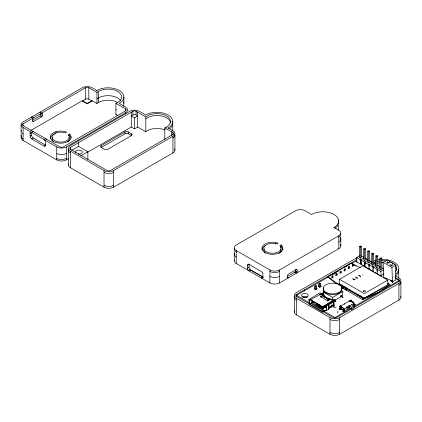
<?xml version="1.0" encoding="UTF-8"?>
<svg xmlns="http://www.w3.org/2000/svg" width="422" height="422" viewBox="0 0 422 422"><rect width="100%" height="100%" fill="white"/><g stroke="black" fill="none" stroke-linecap="round" stroke-linejoin="round"><path stroke-width="0.63" d="M21.1 124.717L21.1 131.274M68.38 150.163L68.38 164.97M137.677 112.226L137.677 127.033L145.827 131.738A13.599 7.849 0 0 1 164.617 129.818M171.337 135.357L171.337 131.659M174.93 150.163L174.93 135.357M234.252 260.733L234.252 251.712M294.35 297.283L294.35 312.085M363.49 297.795L339.061 283.674L339.452 279.29L362.851 265.781L387.691 280.124L388.076 284.518L364.344 298.148L363.49 297.795L362.693 298.259L346.662 289.007L345.861 287.561L345.064 289.524L345.064 288.078L343.461 287.155L342.659 285.71L341.857 287.672L362.693 299.699L378.798 292.251L389.939 284.639L388.335 283.452L387.533 283.858M400.9 297.283L400.9 282.476M344.067 309.511L344.072 308.951M319.227 294.561L321.395 293.812L323.21 294.625L319.976 292.773L309.02 299.557L309.3 304.373L322.334 312.132L325.494 310.297L322.566 311.557L322.593 307.29L332.541 300.248L330.653 298.913L329.213 299.662L321.902 295.442L329.213 299.662M324.207 295.653L324.238 296.576L323.247 296.207L324.207 295.653L324.238 296.576M383.978 273.551L380.982 276.025L360.995 264.188L356.732 262.115L356.764 257.452L359.982 255.658M359.591 246.469L359.396 257.541L360.515 258.19L361.638 257.541L361.438 246.495L360.536 245.979L359.591 246.469L360.493 247.06L360.515 258.19M363.664 248.816L363.463 259.894L364.587 260.543L365.71 259.894L365.51 248.848L364.608 248.331L363.664 248.816L364.566 249.407L364.587 260.543M367.736 251.169L367.536 262.247L368.659 262.89L369.777 262.247L369.577 251.195L368.68 250.684L367.736 251.169L368.633 251.76L368.659 262.89M371.808 253.522L371.608 264.594L372.726 265.243L373.85 264.594L373.649 253.548L372.747 253.031L371.808 253.522L372.705 254.107L372.726 265.243M375.875 255.869L375.675 266.947L376.799 267.59L377.922 266.947L377.722 255.896L376.82 255.384L375.875 255.869L376.777 256.46L376.799 267.59M379.948 258.222L379.747 269.294L380.871 269.943L381.989 269.294L381.789 258.248L380.892 257.731L379.948 258.222L380.85 258.807L380.871 269.943M328.833 305.296L328.585 309.337L326.644 310.455L326.211 306.847L322.593 307.29L310.096 299.868L309.4 300.279L309.627 304.072L322.566 311.557M332.014 278.103L332.061 276.146L331.856 278.008M336.086 275.751L336.134 273.799L335.928 275.661M340.158 273.403L340.206 271.446L339.995 273.308M344.225 271.051L344.273 269.099L344.067 270.961M348.298 268.703L348.345 266.746L348.139 268.608M352.37 266.351L352.417 264.399L352.206 266.261M322.334 312.132L323.173 311.404L323.257 308.529L322.508 306.578L310.344 299.451L309.02 299.557L310.629 299.172M395.941 265.085L395.461 280.451L392.518 281.421L392.497 282.798L391.938 267.395L383.155 262.326L387.164 260.015L395.941 265.085L391.938 267.395M392.571 281.115L392.091 281.353L392.951 281.3L392.523 281.553M328.843 305.897L328.896 308.303L332.125 304.805L331.819 307.116L328.896 308.303L329.033 305.607L328.247 305.765L328.585 309.337M361.475 263.038L360.995 264.188L360.995 260.174L364.107 261.967L364.824 266.678L365.067 261.967L367.857 260.353M364.824 266.678L365.067 261.967L364.107 261.967M314.617 289.038L314.807 286.079L315.725 285.488L316.669 286.079L316.764 289.27M318.689 286.686L318.874 283.726L319.792 283.136L320.741 283.726L320.836 286.918M353.963 306.129L351.922 307.295L349.041 305.66L346.631 307.052L347.111 307.327L347.032 308.303L349.527 306.958L349.527 307.981L351.937 309.337L353.963 308.16L353.963 306.129L351.616 304.731M387.391 263.133L387.544 261.835L386.552 263.038L389.437 262.531L388.567 263.238M315.318 289.223L315.049 288.986L315.366 289.423M319.317 286.712L319.396 286.986L319.164 286.622M340.802 306.852L340.485 308.714L339.473 309.569L340.686 309.02L340.802 306.852L343.434 308.208L344.22 311.061L343.012 311.615L344.099 310.629L343.687 309.938L340.839 308.26L339.905 308.208L338.898 309.226L340.048 308.651L339.905 308.208M340.839 308.26L340.485 308.714L344.22 311.061L343.17 309.695L343.434 308.208M341.282 290.621L342.859 291.523L342.39 296.007L333.623 301.071M354.475 304.626L354.338 305.227L355.488 304.399L354.475 304.626L353.9 304.288L353.726 302.205L349.928 300.828M392.502 281.115L391.869 281.216L390.397 280.197L383.635 277.217L383.155 262.326M332.125 304.805L331.544 306.319L328.896 308.303M332.024 301.229L332.541 300.248M356.732 262.115L357.181 261.308M369.377 268.17L368.897 269.025L368.897 264.457L371.972 262.679M373.449 270.518L372.969 271.378L372.969 266.804L376.044 265.032M377.521 272.87L377.041 273.725L377.041 269.157L365.067 262.521M344.299 304.056L344.969 304.056M339.715 307.052L340.195 306.773L340.87 307.274L339.715 307.052L340.037 306.029L340.517 305.75L341.287 306.567L340.517 305.75M390.397 280.197C390.925 280.751 391.057 280.366 390.74 280.345M391.104 280.234L390.804 280.43M321.495 297.025L320.15 296.012L321.706 296.724L320.952 297.294L321.706 296.724L325.805 300.005M327.91 300.728L328.121 300.427L326.449 299.989L327.91 300.728L327.366 301.002L328.121 300.427M329.086 299.636L329.724 298.839L327.461 298.459L328.759 299.393L328.759 299.947M391.136 280.736L391.31 280.524C391.247 281.39 391.479 280.155 391.041 280.714M392.507 281.194L391.917 281.126L392.249 281.179M313.773 301.814L311.937 303.381L320.936 308.535L322.756 308.208M312.771 302.41L316.194 305.011L317.539 303.587M312.713 301.266L311.752 302.12L313.425 301.477M349.041 305.66L349.041 306.678L347.032 308.303L346.631 307.052M320.113 305.375L318.241 306.884L317.624 305.771L316.194 305.011L317.798 304.162M350.213 307.728L344.537 311.009L344.104 309.236L347.111 307.327M322.382 307.39L320.936 308.535L319.913 307.158L318.241 306.884L320.33 305.412M318.594 305.059L317.624 305.771L319.238 305.006M323.257 308.529L333.96 300.833L330.653 298.913M318.652 305.048L317.624 305.771L319.238 304.948M313.604 301.545L312.533 302.273L313.604 301.598M319.781 305.111L318.705 305.839L319.781 305.164M319.781 306.224L318.705 306.947L319.781 306.277M322.334 306.889L321.358 307.543L322.851 307.01M320.33 305.496L318.241 306.884L320.003 306.129M319.164 304.758L317.624 305.771L319.348 304.858M320.229 305.575L318.241 306.884L320.588 305.786M339.452 283.858L338.65 284.381L327.752 276.79L351.151 263.281L360.293 267.659M341.055 284.787L340.253 285.304L341.055 284.839M344.262 286.638L343.461 287.155L344.262 286.691M347.464 288.484L346.662 289.007L347.464 288.542M349.068 289.413L348.266 289.93L349.068 289.466M350.671 290.336L349.87 290.853L350.671 290.394M352.275 291.264L351.473 291.781L352.275 291.317M353.879 292.188L353.077 292.704L353.879 292.246M355.477 293.111L354.675 293.633L355.477 293.169M357.081 294.039L356.279 294.556L357.081 294.092M358.684 294.962L357.882 295.479L358.684 295.02M360.288 295.891L359.486 296.408L360.288 295.943M361.891 296.814L361.09 297.331L361.891 296.872M389.939 284.639L364.444 298.132L362.693 299.699L362.693 298.259L363.49 297.737M344.658 267.342L351.151 263.281L356.078 266.182M309.3 304.373L312.238 302.595L309.627 304.072M360.493 247.06L361.438 246.495M364.566 249.407L365.51 248.848M368.633 251.76L369.577 251.195M372.705 254.107L373.649 253.548M376.777 256.46L377.722 255.896M380.85 258.807L381.789 258.248M320.351 305.649L318.241 306.884L320.351 305.739M322.561 307.596L320.936 308.535L322.561 307.664M23.094 125.709L23.094 123.794L85.592 87.707A2.268 1.308 0 0 1 88.799 87.707L96.949 92.413A13.599 7.849 0 0 1 117.648 91.41A13.599 7.849 0 0 1 115.908 103.358L115.908 114.462L118.091 115.723M32.441 120.249L39.921 115.929A1.134 0.654 -60 0 0 40.723 114.541L40.723 113.307M32.441 120.866L33.507 121.483L41.52 116.857A1.134 0.654 -60 0 0 42.321 115.47L42.321 113.618A1.134 0.654 -60 0 0 41.52 113.154M30.827 130.43L82.39 100.663L87.196 103.437L92.007 100.663L96.949 103.517A13.599 7.849 0 0 1 117.96 102.699M82.39 100.663L82.39 101.048L85.592 99.196A2.268 1.308 0 0 1 88.799 99.196L92.007 101.048L92.007 100.663M45.84 145.237A2.268 1.308 60 0 1 45.55 145.099L43.946 146.028L31.703 138.954A2.268 1.308 60 0 1 30.099 136.179L30.099 133.405L33.306 131.553A2.268 1.308 60 0 0 32.172 131.442M30.099 136.179L31.703 135.256L31.703 132.482A2.268 1.308 60 0 1 31.708 132.318M82.39 101.048L87.196 103.823L92.007 101.048M31.703 138.954L33.306 138.031L45.55 145.099L45.55 142.325A2.268 1.308 60 0 0 43.946 139.55L45.55 138.627A2.268 1.308 60 0 1 46.684 139.819M69.646 133.985L68.295 134.766A8.635 4.985 0 0 1 61.95 142.056A8.635 4.985 0 0 1 52.228 136.132A8.635 4.985 0 0 1 65.178 132.861L66.512 132.091L65.879 131.87A10.476 6.05 0 0 0 50.35 136.137A10.476 6.05 0 0 0 62.678 143.063A10.476 6.05 0 0 0 69.646 133.985L69.646 135.837A10.476 6.05 0 0 1 71.086 138.226M23.094 127.491L56.748 146.925A6.799 3.925 0 0 0 66.365 146.925L125.661 112.69A6.799 3.925 0 0 0 125.661 107.141L119.252 103.437A15.867 9.157 0 0 0 119.252 90.482A15.867 9.157 0 0 0 96.812 90.482L92.007 87.707A6.799 3.925 0 0 0 82.39 87.707L23.094 121.942A6.799 3.925 0 0 0 23.094 127.491L23.094 140.447L56.748 159.88A6.799 3.925 0 0 0 66.365 159.88L68.644 158.561M70.368 149.852L70.368 147.389L132.872 111.302A2.268 1.308 0 0 1 136.079 111.302L145.827 116.931A13.599 7.849 0 0 1 166.526 115.929A13.599 7.849 0 0 1 164.791 127.877L164.791 139.445M71.46 150.459L78.561 146.36L87.86 151.73L87.86 159.563M132.872 115.006L131.268 115.929L134.476 117.78L137.677 115.929L136.079 115.006A2.268 1.308 0 0 0 132.872 115.006L132.872 111.302M80.787 155.813L87.86 151.73M87.628 152.226L131.268 127.033L134.476 128.884L137.677 127.033M101.291 145.627L125.017 131.928A2.268 1.308 0 0 1 128.225 131.928L131.427 133.779A2.268 1.308 0 0 1 131.427 135.631L107.7 149.33A2.268 1.308 0 0 1 104.492 149.33L101.291 147.478A2.268 1.308 0 0 1 101.291 145.627L101.291 147.478A2.268 1.308 0 0 0 101.022 147.663M101.291 147.478L125.017 133.779A2.268 1.308 0 0 1 128.225 133.779L131.427 135.631L131.427 133.779M70.368 151.087L104.023 170.52A6.799 3.925 0 0 0 113.639 170.52L172.936 136.285A6.799 3.925 0 0 0 172.936 130.73L168.13 127.956A15.867 9.157 0 0 0 168.13 115A15.867 9.157 0 0 0 145.69 115L139.281 111.302A6.799 3.925 0 0 0 129.665 111.302L70.368 145.537A6.799 3.925 0 0 0 70.368 151.087L70.368 167.745L104.023 187.173A6.799 3.925 0 0 0 113.639 187.173L172.936 152.938A6.799 3.925 0 0 0 174.608 148.971M277.887 243.109L276.537 243.884A8.635 4.985 0 0 0 263.908 247.55A8.635 4.985 0 0 0 274.168 253.163A8.635 4.985 0 0 0 279.828 245.688L281.163 244.918L281.553 245.282A10.476 6.05 0 0 1 274.163 254.244A10.476 6.05 0 0 1 262.167 247.134A10.476 6.05 0 0 1 277.887 243.109L277.887 243.568M263.18 277.164A2.268 1.308 60 0 1 262.89 277.027L250.642 269.959L249.038 270.882A2.268 1.308 60 0 1 247.44 268.107L247.44 265.332L249.038 264.409A2.268 1.308 60 0 1 249.101 263.935M280.277 247.281L281.163 246.77L281.163 244.918M247.44 268.107L249.038 267.184L249.038 264.409L261.287 271.478A2.268 1.308 60 0 1 262.89 274.253L262.89 277.027L261.287 277.956A2.268 1.308 60 0 0 262.89 277.027M236.241 250.557L269.895 269.985A6.799 3.925 0 0 0 279.512 269.985L338.808 235.75A6.799 3.925 0 0 0 338.808 230.201L334.002 227.421A15.867 9.157 0 0 0 334.002 214.471A15.867 9.157 0 0 0 311.563 214.471L305.153 210.768A6.799 3.925 0 0 0 295.537 210.768L236.241 245.003A6.799 3.925 0 0 0 236.241 250.557L236.241 263.507L269.895 282.94A6.799 3.925 0 0 0 279.512 282.94L338.808 248.706A6.799 3.925 0 0 0 340.243 244.37M287.261 276.616L295.943 271.604M309.685 304.062L296.339 296.355L296.339 294.503L356.69 259.662M296.582 297.13L296.582 295.353L328.327 277.022M351.573 263.602L356.674 260.659M332.42 275.023L336.044 272.928M356.764 257.452L360.035 259.614L360.995 259.614L363.785 258.006M319.438 286.253L319.037 286.2L319.454 286.311M323.479 293.343L323.062 291.892L324.202 291.238M323.526 295.875L323.463 292.129L324.576 291.502M339.452 283.916L338.65 284.381L341.857 286.227L342.659 285.768M377.521 271.346L377.041 269.157L380.116 267.379M345.064 288.078L345.861 287.614M328.759 299.393L329.724 298.839M333.554 299.958L334.678 299.309L335.875 301.751L333.554 300.517L333.554 299.958L335.875 301.751L334.678 299.309M340.786 296.339L341.91 295.69L340.786 295.785L340.786 296.339L343.118 297.563L340.786 295.785M340.517 306.124L349.527 300.923L350.007 300.274L350.329 300.923L349.849 301.202M387.691 280.124L364.291 293.633L339.452 279.29M391.663 281.115L392.143 280.836M349.527 305.939L353.868 303.429L350.619 301.181L350.007 300.274M353.056 306.092L354.19 305.433L353.868 303.429M350.877 308.371L334.999 317.534L323.7 311.009M353.71 306.736L399.064 280.546L399.064 281.732M352.001 308.635L336.408 317.639A2.268 1.308 0 0 1 333.201 317.639L322.677 311.563M353.705 307.649L398.906 281.553A2.268 1.308 0 0 0 398.906 279.702L395.092 277.497M356.59 257.963A6.799 3.925 0 0 0 355.635 258.422L296.339 292.657A6.799 3.925 0 0 0 296.339 298.206L329.993 317.639A6.799 3.925 0 0 0 339.61 317.639L398.906 283.405A6.799 3.925 0 0 0 398.906 277.85L395.171 275.693M294.667 310.893A6.799 3.925 0 0 0 296.339 314.859L329.993 334.293A6.799 3.925 0 0 0 339.61 334.293L398.906 300.058A6.799 3.925 0 0 0 400.758 296.476M323.062 291.892L332.642 297.394L342.859 291.523M302.474 297.041L302.5 297.025A3.397 1.962 0 0 1 307.522 297.193M377.041 269.157L380.871 271.478L383.545 269.985M322.508 306.578L333.96 300.833L334.055 306.208L332.816 306.894L336.007 307.527M353.641 304.779L354.913 304.077L353.9 304.288M334.045 273.419L327.752 276.79L336.176 283.769M335.184 272.807L336.329 272.19M337.473 271.578L338.618 270.966M309.4 300.279L321.395 293.812L323.437 296.175L324.333 296.16L330.02 299.567L325.684 297.652L322.582 295.49L321.395 293.812M322.091 306.615L321.031 307.179L322.091 306.662M312.887 301.524L311.752 302.12L312.887 301.572M321.696 306.477L319.913 307.158L321.538 306.319M316.194 305.011L317.798 304.225M319.913 307.158L321.538 306.383M323.173 311.404L325.494 310.297M326.67 305.412L322.593 307.29L326.201 307.105M327.836 304.874L333.66 302.194L334.055 306.208M351.083 300.986L353.789 303.196L352.982 302.548L353.726 302.205M378.798 292.251L364.444 298.132L362.693 298.259M318.874 283.726L319.807 284.096L320.741 283.726M314.807 286.079L315.74 286.448L316.669 286.079M342.432 311.272L344.099 310.629L343.323 310.724M390.851 280.461L390.445 280.224M309.02 299.557L310.138 299.409M324.012 293.854L322.429 293.934L323.948 295.004M332.051 302.205L333.66 302.194L333.66 306.193M390.445 280.408L390.909 280.445M339.715 306.588L340.965 306.752L343.766 308.371L344.104 309.236M324.012 294.187L322.429 293.934L323.948 294.451M331.892 305.707L333.074 306.034M352.982 302.548L353.42 302.711M343.17 309.695L343.687 309.938M164.791 127.877L172.936 132.582L172.936 135.051M115.908 103.358L125.661 108.987L125.661 110.902M365.874 258.565L367.91 259.741M369.435 260.622L371.977 262.088M373.507 262.969L375.538 264.146M377.574 265.322L380.122 266.788M381.768 267.743L383.477 268.73M365.79 258.728L367.388 259.651M370.062 261.197L371.666 262.12M395.113 278.267L399.064 280.546M387.533 283.916L388.145 284.349M362.567 274.901L362.851 275.065M358.8 275.244L360.747 276.368M358.879 275.561L360.509 276.5M355.962 277.154L357.671 278.14M355.493 277.18L357.413 278.288M355.509 278.979L355.788 279.137M353.098 278.805L354.601 279.67M352.628 278.831L354.554 279.944M42.321 113.618L39.921 112.231A1.134 0.654 -60 0 1 40.633 112.321M40.723 114.541L42.321 115.47M39.921 115.929L41.52 116.857M296.075 269.368L297.141 269.985L297.141 271.837A1.134 0.654 -60 0 1 296.339 273.224L294.735 272.296A1.134 0.654 -60 0 0 295.537 270.908L295.537 269.674M349.527 300.923L350.297 301.366L349.527 300.548M295.537 270.908L297.141 271.837M349.041 306.678L349.527 306.958M287.261 277.233L288.326 277.85A1.134 0.654 -60 0 1 287.524 277.386L287.524 275.534A1.134 0.654 -60 0 1 288.326 274.147L296.339 269.521A1.134 0.654 -60 0 1 297.141 269.985M340.739 308.814L342.369 309.753M343.45 310.381L344.537 311.009L343.766 308.371M296.582 295.353L309.574 302.854M311.837 304.162L322.572 310.36M249.581 269.363L263.122 277.18M361.612 256.022L363.801 257.351M340.037 306.029L340.965 306.752M327.14 298.792L329.081 300.311M322.582 295.49L323.437 296.175M281.163 246.77L281.553 247.134A10.476 6.05 0 0 1 282.919 249.882M324.333 296.16L325.684 297.652M387.544 261.835L387.939 263.006M332.642 297.394L333.074 300.775M345.861 287.561L346.662 290.447M342.659 285.71L343.461 288.595M372.969 266.804L373.449 268.993M368.897 264.457L369.377 266.646M360.035 259.614L360.995 264.188L360.995 259.614M365.067 261.967L365.225 263.254M326.211 306.847L326.644 310.455M353.372 265.712L353.161 263.882L353.214 265.776M349.3 268.065L349.094 266.235L349.142 268.128M345.228 270.412L345.022 268.582L345.075 270.476M341.155 272.765L340.95 270.935L341.002 272.828M337.088 275.112L336.883 273.282L336.93 275.181M333.016 277.465L332.81 275.635L332.863 277.528M312.375 300.538L312.47 301.704M312.433 300.38L312.491 301.651M380.871 271.478L380.982 276.025M351.922 307.295L351.937 309.337M398.906 279.702L398.906 280.936M398.906 283.405L398.906 300.058M398.748 270.449L398.748 278.219M341.857 286.227L341.857 287.672M340.802 236.906L340.802 245.931M340.195 306.773L340.195 308.498M339.61 317.639L339.61 334.293M338.808 235.75L338.808 248.706M334.002 227.421L334.002 227.975M329.993 317.639L329.993 334.293M319.807 284.096L319.807 287.572M315.74 286.448L315.74 289.925M304.531 289.777L304.531 291.011M296.339 298.206L296.339 314.859M281.791 251.021L281.791 251.486M279.512 269.985L279.512 282.94M275.508 243.615L275.508 244.08M269.895 269.985L269.895 282.94M172.936 136.285L172.936 152.938M172.777 123.329L172.777 131.105M168.13 127.956L168.13 128.42M166.526 127.033L166.526 127.491M145.827 116.931L145.827 131.738M136.079 111.302L136.079 115.006M134.476 117.78L134.476 128.884M131.268 112.226L131.268 127.033M128.225 131.928L128.225 133.779M125.661 112.69L125.661 114.003M125.017 131.928L125.017 133.779M123.894 96.96L123.894 103.517M113.639 170.52L113.639 187.173M104.023 170.52L104.023 187.173M98.416 91.41L98.416 102.514M96.949 92.413L96.949 103.517M96.812 90.482L96.812 90.894M88.799 87.707L88.799 99.196M87.196 103.437L87.196 103.823M85.592 87.707L85.592 99.196M78.561 142.657L78.561 146.36M68.765 135.357L68.765 136.053M66.365 146.925L66.365 159.88M56.748 146.925L56.748 159.88M55.936 131.733L55.936 133.12M21.1 133.742L21.1 136.206M165.245 129.533A13.599 7.849 0 0 1 164.791 129.728M145.827 118.782A13.599 7.849 0 0 1 160.777 115.802A13.599 7.849 0 0 1 170.499 123.002M172.44 121.452A15.867 9.157 0 0 1 169.982 128.52M113.639 172.371A6.799 3.925 0 0 1 104.023 172.371M174.608 134.17A6.799 3.925 0 0 1 172.936 138.136M70.368 152.938A6.799 3.925 0 0 1 68.522 149.356M70.368 167.745A6.799 3.925 0 0 1 68.522 164.163M113.639 185.321A6.799 3.925 0 0 1 104.023 185.321M70.368 147.389A2.268 1.308 0 0 0 70.368 149.24L107.23 170.52A2.268 1.308 0 0 0 110.437 170.52L172.936 134.433A2.268 1.308 0 0 0 172.936 132.582M75.955 153.049A3.397 1.962 0 0 1 78.023 150.206A3.397 1.962 0 0 1 82.327 152.036A3.397 1.962 0 0 1 78.234 154.019M23.094 138.98A6.799 3.925 0 0 1 21.242 135.404M66.365 158.414A6.799 3.925 0 0 1 56.748 158.414M116.461 109.678A13.599 7.849 0 0 1 115.908 109.915M96.949 98.97A13.599 7.849 0 0 1 109.556 95.715A13.599 7.849 0 0 1 120.592 100.51M123.562 101.639A15.867 9.157 0 0 1 123.15 106.297M23.094 134.054A6.799 3.925 0 0 1 21.242 130.472M66.365 153.481A6.799 3.925 0 0 1 56.748 153.481M23.094 140.447A6.799 3.925 0 0 1 21.242 136.87M116.461 114.225A13.599 7.849 0 0 1 115.908 114.462M33.306 138.031A2.268 1.308 60 0 1 31.703 135.256M30.099 133.405A2.268 1.308 60 0 1 31.703 132.482M45.55 145.099A2.268 1.308 60 0 1 43.946 146.028M33.507 121.483A1.134 0.654 -60 0 1 32.705 121.019L32.705 119.168A1.134 0.654 -60 0 1 33.507 117.78L31.908 116.857A1.134 0.654 -60 0 0 31.196 117.764M125.661 108.987A2.268 1.308 0 0 1 125.661 110.838L63.158 146.925A2.268 1.308 0 0 1 59.95 146.925L23.094 125.645A2.268 1.308 0 0 1 23.094 123.794M69.008 137.635A8.635 4.985 0 0 1 67.662 141.913M53.763 141.95A8.635 4.985 0 0 1 52.497 137.403M50.234 138.59A10.476 6.05 0 0 1 54.939 133.916M374.715 264.172A13.599 7.849 0 0 1 375.902 263.713M377.811 263.164A13.599 7.849 0 0 1 379.821 262.8M381.863 262.621A13.599 7.849 0 0 1 383.255 262.6M395.651 267.754A13.599 7.849 0 0 1 396.469 270.122M398.663 269.505A15.867 9.157 0 0 1 395.066 276.315M339.61 319.486A6.799 3.925 0 0 1 329.993 319.486M400.758 281.674A6.799 3.925 0 0 1 398.906 285.251M296.339 300.058A6.799 3.925 0 0 1 294.667 296.091M339.61 332.441A6.799 3.925 0 0 1 329.993 332.441M395.651 265.902A13.599 7.849 0 0 1 395.551 271.452M373.628 262.843A13.599 7.849 0 0 1 375.902 261.862M377.811 261.313A13.599 7.849 0 0 1 379.821 260.949M381.863 260.77A13.599 7.849 0 0 1 386.056 260.965M389.369 261.698A13.599 7.849 0 0 1 394.765 264.779M381.789 259.461A15.867 9.157 0 0 1 396.659 264.056A15.867 9.157 0 0 1 395.952 273.788M373.892 261.049A15.867 9.157 0 0 1 376.107 260.316M378.07 259.868A15.867 9.157 0 0 1 379.631 259.63M296.339 296.355A2.268 1.308 0 0 1 296.339 294.503M303.55 297.415A3.397 1.962 0 0 1 306.251 297.415M338.312 220.537A15.867 9.157 0 0 1 334.962 228.281M279.512 271.452A6.799 3.925 0 0 1 269.895 271.452M340.48 233.25A6.799 3.925 0 0 1 338.808 237.217M236.241 252.018A6.799 3.925 0 0 1 234.395 248.442M338.312 225.464A15.867 9.157 0 0 1 337.901 230.122M279.512 276.384A6.799 3.925 0 0 1 269.895 276.384M340.243 237.813A6.799 3.925 0 0 1 338.808 242.149M236.241 256.951A6.799 3.925 0 0 1 234.395 253.369M250.642 269.959A2.268 1.308 60 0 1 249.038 267.184M247.44 265.332A2.268 1.308 60 0 1 249.038 264.409M236.241 263.507A6.799 3.925 0 0 1 234.395 259.931M261.983 249.898A10.476 6.05 0 0 1 265.517 245.593M280.82 248.896A8.635 4.985 0 0 1 278.842 253.485M265.48 253.068A8.635 4.985 0 0 1 264.135 248.795M341.308 287.298A9.347 5.396 0 0 1 333.079 294.572A9.347 5.396 0 0 1 323.484 287.878M320.483 285.53A1.361 0.786 0 0 1 320.804 286.67A1.361 0.786 0 0 1 318.816 286.76A1.361 0.786 0 0 1 318.821 285.604M316.722 288.041A1.361 0.786 0 0 1 316.468 289.165A1.361 0.786 0 0 1 314.532 288.97A1.361 0.786 0 0 1 314.97 287.862M331.46 279.317A1.155 0.67 0 0 1 331.275 279.137M386.315 278.446A1.361 0.786 0 0 1 386.214 278.304M337.305 312.027L337.99 312.048L337.305 312.027M342.875 288.052L342.189 288.073L342.875 288.073M351.025 300.206L351.716 300.227L351.03 300.184M391.985 280.709L391.627 280.82L391.985 280.709M392.55 264.937L391.553 265.886L389.659 264.879L392.55 264.937M391.695 280.635L391.315 280.852L391.695 280.635M327.293 292.989A9.347 5.396 0 0 0 341.873 288.928A9.347 5.396 0 0 0 328.49 283.668A9.347 5.396 0 0 0 327.293 292.989M303.028 297.114A3.397 1.962 0 0 0 308.271 295.569A3.397 1.962 0 0 0 303.334 293.717A3.397 1.962 0 0 0 303.028 297.114M363.727 291.697A1.134 0.654 0 0 0 365.426 291.133A1.134 0.654 0 0 0 363.727 290.568A1.134 0.654 0 0 0 363.727 291.697"/></g></svg>
